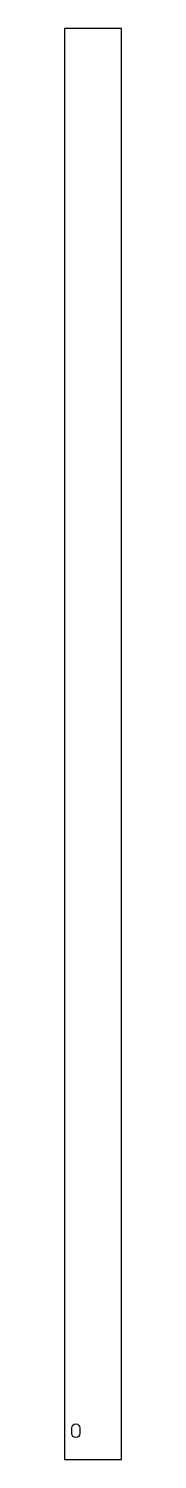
# Model space of a CAD drawing. Extents: x 0 to 50, y 0 to 1250.
import ezdxf

# ---------------------------------------------------------------- set-up
doc = ezdxf.new("R2010")
doc.units = 0
doc.layers.get('0').update_dxf_attribs({"linetype": 'CONTINUOUS'})

msp = doc.modelspace()

# ---------------------------------------------------------------- linework, layer by layer
msp.add_lwpolyline([(0, 0), (50, 0), (50, 1250), (0, 1250)], close=True)
msp.add_lwpolyline([(6.5, 22.5), (6.5, 27.5, -1), (13.5, 27.5), (13.5, 22.5, -1)], format="xyb", close=True)

doc.saveas('drawing.dxf')
